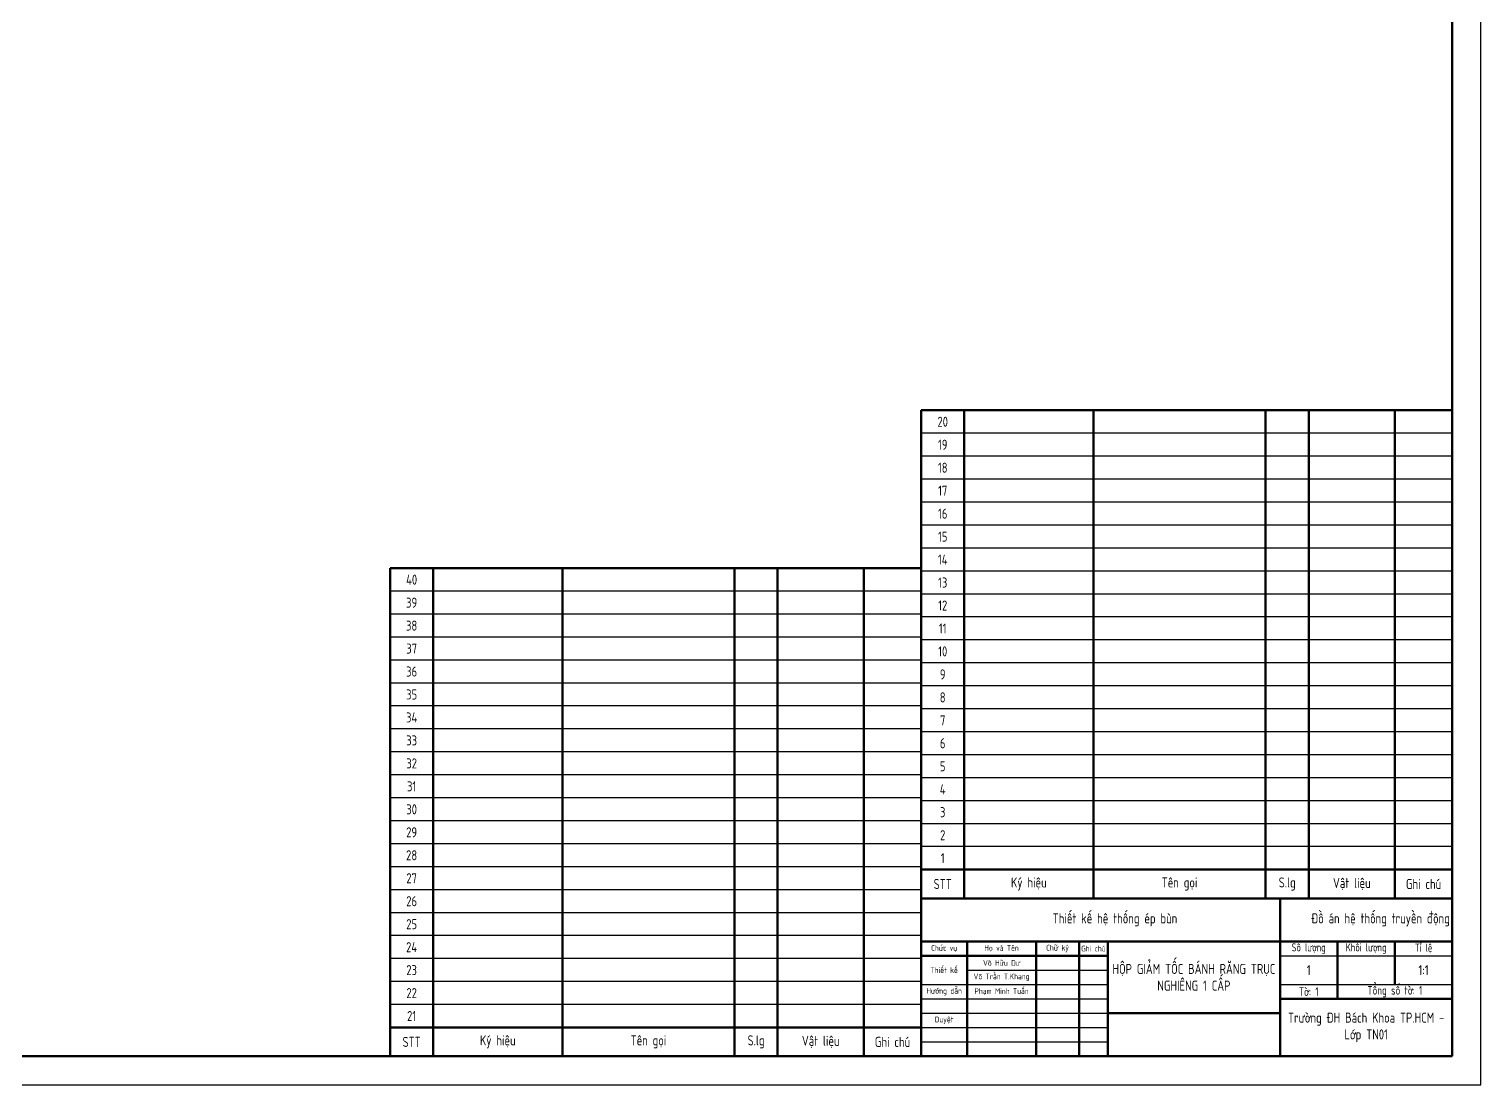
# Model space of a CAD drawing. Header units: millimetres. Extents: x -11122 to -2883, y -3177 to -1688.
# Drawn here: x -10438 to -9933, y -3177 to -2809 of the extents above; entities that cross this region are included whole.
import ezdxf

# ---------------------------------------------------------------- set-up
doc = ezdxf.new("R2010")
doc.units = ezdxf.units.MM
doc.header["$LTSCALE"] = 0.5
doc.layers.add('AM_0', color=7, linetype='Continuous', lineweight=50)
doc.layers.add('AM_4', color=3, linetype='Continuous', lineweight=25)
doc.styles.get("Standard").update_dxf_attribs({"font": 'tcvn+7284-2003i.ttf', "width": 0.8, "height": 3.5})

msp = doc.modelspace()

# ---------------------------------------------------------------- linework, layer by layer
at = {"layer": 'AM_0'}
for p, q in [((-9942.6, -3166.59), (-9942.6, -2345.59)), ((-9942.6, -2941.59), (-10127.6, -2941.59)), ((-10127.6, -2941.59), (-10127.6, -3166.59)), ((-10112.6, -2941.59), (-10112.6, -3111.59)), ((-10067.6, -2941.59), (-10067.6, -3111.59)), ((-10007.6, -2941.59), (-10007.6, -3111.59)), ((-9992.6, -2941.59), (-9992.6, -3111.59)), ((-9962.6, -2941.59), (-9962.6, -3111.59)), ((-10127.6, -2996.59), (-10312.6, -2996.59)), ((-10312.6, -2996.59), (-10312.6, -3166.59)), ((-10297.6, -2996.59), (-10297.6, -3166.59)), ((-10252.6, -2996.59), (-10252.6, -3166.59)), ((-10192.6, -2996.59), (-10192.6, -3166.59)), ((-10177.6, -2996.59), (-10177.6, -3166.59)), ((-10147.6, -2996.59), (-10147.6, -3166.59)), ((-10112.6, -3101.59), (-10127.6, -3101.59)), ((-10082.6, -3101.59), (-10112.6, -3101.59)), ((-10012.6, -3101.59), (-10082.6, -3101.59)), ((-10002.6, -3101.59), (-10012.6, -3101.59)), ((-9977.6, -3101.59), (-10002.6, -3101.59)), ((-9942.6, -3101.59), (-9977.6, -3101.59)), ((-9942.6, -3111.59), (-10127.6, -3111.59)), ((-10002.6, -3111.59), (-10002.6, -3166.59)), ((-10002.6, -3126.59), (-10127.6, -3126.59)), ((-10111.6, -3126.59), (-10111.6, -3166.59)), ((-10087.6, -3126.59), (-10087.6, -3166.59)), ((-10072.6, -3126.59), (-10072.6, -3166.59)), ((-10062.6, -3126.59), (-10062.6, -3166.59)), ((-9942.6, -3126.59), (-10002.6, -3126.59)), ((-10002.6, -3141.59), (-10002.6, -3126.59)), ((-9982.6, -3146.59), (-9982.6, -3126.59)), ((-9962.6, -3141.59), (-9962.6, -3126.59)), ((-10127.6, -3131.59), (-10062.6, -3131.59)), ((-9942.6, -3146.59), (-10002.6, -3146.59)), ((-10002.6, -3151.59), (-10062.6, -3151.59)), ((-10297.6, -3156.59), (-10312.6, -3156.59)), ((-10267.6, -3156.59), (-10297.6, -3156.59)), ((-10197.6, -3156.59), (-10267.6, -3156.59)), ((-10187.6, -3156.59), (-10197.6, -3156.59)), ((-10162.6, -3156.59), (-10187.6, -3156.59)), ((-10127.6, -3156.59), (-10162.6, -3156.59)), ((-11101.6, -3166.59), (-9942.6, -3166.59)), ((-10127.6, -3166.59), (-10312.6, -3166.59)), ((-10062.6, -3166.59), (-10127.6, -3166.59)), ((-10062.6, -3166.59), (-9942.6, -3166.59))]:
    msp.add_line(p, q, dxfattribs=at)
at = {"layer": 'AM_4'}
for p, q in [((-9932.6, -3176.59), (-9932.6, -2335.59)), ((-9942.6, -3166.59), (-9942.6, -2345.59)), ((-9942.6, -2949.59), (-10127.6, -2949.59)), ((-9942.6, -2957.59), (-10127.6, -2957.59)), ((-9942.6, -2965.59), (-10127.6, -2965.59)), ((-9942.6, -2973.59), (-10127.6, -2973.59)), ((-9942.6, -2981.59), (-10127.6, -2981.59)), ((-9942.6, -2989.59), (-10127.6, -2989.59)), ((-9942.6, -2997.59), (-10127.6, -2997.59)), ((-10127.6, -3004.59), (-10312.6, -3004.59)), ((-9942.6, -3005.59), (-10127.6, -3005.59)), ((-10127.6, -3012.59), (-10312.6, -3012.59)), ((-9942.6, -3013.59), (-10127.6, -3013.59)), ((-10127.6, -3020.59), (-10312.6, -3020.59)), ((-9942.6, -3021.59), (-10127.6, -3021.59)), ((-10127.6, -3028.59), (-10312.6, -3028.59)), ((-9942.6, -3029.59), (-10127.6, -3029.59)), ((-10127.6, -3036.59), (-10312.6, -3036.59)), ((-9942.6, -3037.59), (-10127.6, -3037.59)), ((-10127.6, -3044.59), (-10312.6, -3044.59)), ((-9942.6, -3045.59), (-10127.6, -3045.59)), ((-10127.6, -3052.59), (-10312.6, -3052.59)), ((-9942.6, -3053.59), (-10127.6, -3053.59)), ((-10127.6, -3060.59), (-10312.6, -3060.59)), ((-9942.6, -3061.59), (-10127.6, -3061.59)), ((-10127.6, -3068.59), (-10312.6, -3068.59)), ((-9942.6, -3069.59), (-10127.6, -3069.59)), ((-10127.6, -3076.59), (-10312.6, -3076.59)), ((-9942.6, -3077.59), (-10127.6, -3077.59)), ((-10127.6, -3084.59), (-10312.6, -3084.59)), ((-9942.6, -3085.59), (-10127.6, -3085.59)), ((-10127.6, -3092.59), (-10312.6, -3092.59)), ((-9942.6, -3093.59), (-10127.6, -3093.59)), ((-10127.6, -3100.59), (-10312.6, -3100.59)), ((-10127.6, -3108.59), (-10312.6, -3108.59)), ((-10127.6, -3116.59), (-10312.6, -3116.59)), ((-10127.6, -3124.59), (-10312.6, -3124.59)), ((-10127.6, -3132.59), (-10312.6, -3132.59)), ((-10002.6, -3131.59), (-9977.6, -3131.59)), ((-9977.6, -3131.59), (-9960.6, -3131.59)), ((-9960.6, -3131.59), (-9942.6, -3131.59)), ((-10127.6, -3140.59), (-10312.6, -3140.59)), ((-10111.6, -3136.59), (-10062.6, -3136.59)), ((-10127.6, -3141.59), (-10062.6, -3141.59)), ((-10002.6, -3141.59), (-9942.6, -3141.59)), ((-10127.6, -3148.59), (-10312.6, -3148.59)), ((-10127.6, -3146.59), (-10062.6, -3146.59)), ((-10127.6, -3151.59), (-10062.6, -3151.59)), ((-10127.6, -3156.59), (-10062.6, -3156.59)), ((-10127.6, -3161.59), (-10062.6, -3161.59)), ((-11121.6, -3176.59), (-9932.6, -3176.59))]:
    msp.add_line(p, q, dxfattribs=at)

# ---------------------------------------------------------------- texts
at = {"attachment_point": 5}
for s, width, insert, char_height in [('Thiết kế hệ thống ép bùn', 135, (-10060.1, -3119.09), 3.5), ('Chữ ký', 15, (-10080.1, -3129.09), 2), ('Ghi chú', 10, (-10067.6, -3129.09), 2)]:
    msp.add_mtext_dynamic_manual_height_columns(s, width=width, gutter_width=17.5, heights=[0], dxfattribs=dict(at, insert=insert, char_height=char_height))
at = {"layer": 'AM_0', "attachment_point": 5}
for s, width, insert, char_height in [('Ký hiệu', 45, (-10090.1, -3106.59), 3.5), ('Tên gọi', 60, (-10037.6, -3106.59), 3.5), ('S.lg', 15, (-10000.1, -3106.59), 3.5), ('Vật liệu', 30, (-9977.6, -3106.59), 3.5), ('Ghi chú', 20, (-9952.6, -3106.59), 3.5), ('Đồ án hệ thống truyền động', 50, (-9967.6, -3119.09), 3.5), ('Chức vụ', 16, (-10119.6, -3129.09), 2), ('Họ và Tên', 24, (-10099.6, -3129.09), 2), ('Số lượng', 20, (-9992.6, -3129.09), 2.8), ('Khối lượng', 20, (-9972.6, -3129.09), 2.8), ('Tỉ lệ', 20, (-9952.6, -3129.09), 2.8), ('Thiết kế', 16, (-10119.6, -3136.59), 2), ('Võ Hữu Dư', 24, (-10099.6, -3134.09), 2), ('HỘP GIẢM TỐC BÁNH RĂNG TRỤC NGHIÊNG 1 CẤP', 60, (-10032.6, -3139.09), 3.5), ('1', 20, (-9992.6, -3136.59), 3.5), ('1:1', 20, (-9952.6, -3136.59), 3.5), ('Võ Trần T.Khang', 24, (-10099.6, -3139.09), 2), ('Tổng số tờ: 1', 40, (-9962.6, -3144.09), 3), ('Hướng dẫn', 16, (-10119.6, -3144.09), 2), ('Phạm Minh Tuấn', 24, (-10099.6, -3144.09), 2), ('Tờ: 1', 20, (-9992.6, -3144.09), 3), ('Duyệt', 16, (-10119.6, -3154.09), 2), ('Trường ĐH Bách Khoa TP.HCM - Lớp TN01', 60, (-9972.6, -3156.59), 3.5), ('Ký hiệu', 45, (-10275.1, -3161.59), 3.5), ('Tên gọi', 60, (-10222.6, -3161.59), 3.5), ('S.lg', 15, (-10185.1, -3161.59), 3.5), ('Vật liệu', 30, (-10162.6, -3161.59), 3.5), ('Ghi chú', 20, (-10137.6, -3161.59), 3.5)]:
    msp.add_mtext_dynamic_manual_height_columns(s, width=width, gutter_width=17.5, heights=[0], dxfattribs=dict(at, insert=insert, char_height=char_height))
at = {"layer": 'AM_4', "char_height": 3.5, "attachment_point": 5}
for s, insert in [('{\\C0;20}', (-10120.1, -2945.59)), ('{\\C0;19}', (-10120.1, -2953.59)), ('{\\C0;18}', (-10120.1, -2961.59)), ('{\\C0;17}', (-10120.1, -2969.59)), ('{\\C0;16}', (-10120.1, -2977.59)), ('{\\C0;15}', (-10120.1, -2985.59)), ('{\\C0;14}', (-10120.1, -2993.59)), ('{\\C0;40}', (-10305.1, -3000.59)), ('{\\C0;13}', (-10120.1, -3001.59)), ('{\\C0;39}', (-10305.1, -3008.59)), ('{\\C0;12}', (-10120.1, -3009.59)), ('{\\C0;38}', (-10305.1, -3016.59)), ('{\\C0;11}', (-10120.1, -3017.59)), ('{\\C0;37}', (-10305.1, -3024.59)), ('{\\C0;10}', (-10120.1, -3025.59)), ('{\\C0;36}', (-10305.1, -3032.59)), ('{\\C0;9}', (-10120.1, -3033.59)), ('{\\C0;35}', (-10305.1, -3040.59)), ('{\\C0;8}', (-10120.1, -3041.59)), ('{\\C0;34}', (-10305.1, -3048.59)), ('{\\C0;7}', (-10120.1, -3049.59)), ('{\\C0;33}', (-10305.1, -3056.59)), ('{\\C0;6}', (-10120.1, -3057.59)), ('{\\C0;32}', (-10305.1, -3064.59)), ('{\\C0;5}', (-10120.1, -3065.59)), ('{\\C0;31}', (-10305.1, -3072.59)), ('{\\C0;4}', (-10120.1, -3073.59)), ('{\\C0;30}', (-10305.1, -3080.59)), ('{\\C0;3}', (-10120.1, -3081.59)), ('{\\C0;29}', (-10305.1, -3088.59)), ('{\\C0;2}', (-10120.1, -3089.59)), ('{\\C0;28}', (-10305.1, -3096.59)), ('{\\C0;1}', (-10120.1, -3097.59)), ('{\\C0;27}', (-10305.1, -3104.59)), ('{\\C0;STT}', (-10120.1, -3106.59)), ('{\\C0;26}', (-10305.1, -3112.59)), ('{\\C0;25}', (-10305.1, -3120.59)), ('{\\C0;24}', (-10305.1, -3128.59)), ('{\\C0;23}', (-10305.1, -3136.59)), ('{\\C0;22}', (-10305.1, -3144.59)), ('{\\C0;21}', (-10305.1, -3152.59)), ('{\\C0;STT}', (-10305.1, -3161.59))]:
    msp.add_mtext_dynamic_manual_height_columns(s, width=15, gutter_width=17.5, heights=[0], dxfattribs=dict(at, insert=insert))

doc.saveas('drawing.dxf')
